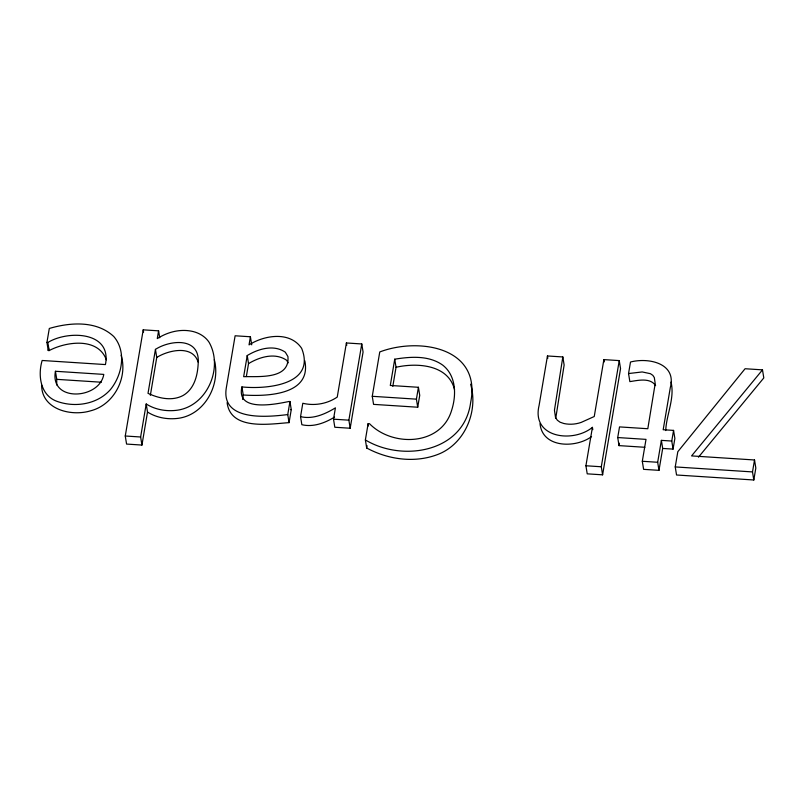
<?xml version="1.0" encoding="UTF-8"?>
<svg xmlns="http://www.w3.org/2000/svg" width="804" height="804" viewBox="0 0 804 804"><rect width="100%" height="100%" fill="white"/><g stroke="black" fill="none" stroke-linecap="round" stroke-linejoin="round"><path stroke-width="1.21" d="M55.446 371.277C49.506 402.623 99.656 399.467 103.776 374.403L55.446 371.277L56.752 379.347L56.732 384.985M242.677 399.487L243.23 394.985L241.924 386.915C265.812 389.437 316.384 385.237 301.641 348.313C289.993 330.987 264.466 335.077 249.039 344.886L250.406 336.765L235.12 335.781L226.306 387.9C220.738 421.537 267.169 417.115 287.752 414.562L289.953 401.538L289.058 401.477C276.124 404.09 235.823 412.633 241.924 386.915M555.755 418.251L564.137 365.026L562.83 356.956L547.454 355.961L539.092 405.427C531.163 437.989 573.071 443.255 592.417 427.356L592.789 429.668M46.933 342.444L49.305 328.464C70.35 322.253 96.601 320.474 113.776 336.524C126.801 351.599 122.148 375.337 110.319 389.709C97.234 404.422 75.094 407.819 57.054 401.377C40.381 395.447 37.667 375.478 42.15 360.483L105.435 364.574C112.068 331.137 67.606 330.253 47.838 342.504L46.933 342.444L48.24 350.514L49.144 350.574C66.43 341.459 98.018 337.107 106.379 359.81M48.24 350.514L48.642 348.182M158.589 330.836L157.272 338.615C167.865 331.831 180.91 328.514 193.312 331.59A29.728 24.381 -9.2 0 1 209.06 342.233C223.914 368.222 206.548 407.357 175.704 410.402A42.069 34.502 -9.2 0 1 146.207 403.98L147.524 412.04L141.936 445.064L126.57 444.069L125.263 435.999L143.212 329.841L158.589 330.836L159.705 337.75M141.936 445.064L140.63 436.994L146.217 403.97M155.443 349.388L148.016 393.327C158.71 398.372 172.026 401.377 183.031 395.518C195.412 388.412 198.246 372.734 198.286 359.619C197.281 336.735 168.82 340.645 155.443 349.388L156.75 357.458L150.358 395.297M247.23 355.529L243.652 376.684C258.587 376.242 290.053 379.729 287.932 356.554L285.319 352.202C273.682 344.182 258.335 348.876 247.23 355.529L248.536 363.599L246.356 376.523M227.1 402.633C230.587 430.653 269.491 424.02 289.058 422.633L291.259 409.608L289.953 401.538M300.545 416.633L302.806 403.266C314.535 406.09 327.218 403.859 337.248 397.075L346.393 342.966L361.77 343.961L363.076 352.031L350.182 428.241L334.816 427.246L333.509 419.175L335.419 407.849C325.097 414.13 312.856 419.608 300.545 416.633L301.852 424.703C313.269 427.426 324.856 422.994 334.534 417.115M350.182 428.241L348.876 420.17L361.77 343.961M372.262 396.302L379.759 351.951C418.844 337.087 481.867 347.137 470.652 402.452C464.089 452.26 402.492 462.38 365.378 439.929L368.131 423.628L369.528 423.718C392.553 447.255 441.054 445.778 451.587 410.452C456.501 395.337 456.36 375.92 442.843 365.217C429.014 355.247 410.683 356.594 394.734 359.197L390.292 385.468L418.422 387.287L419.728 395.347L417.718 407.226L373.569 404.372L372.262 396.302L416.412 399.156L417.718 407.226M470.601 384.171C478.36 410.392 465.697 442.11 440.19 453.486C416.552 463.576 388.925 460.039 366.684 447.999L367.076 445.667M392.814 386.372L396.04 367.267L394.734 359.197M416.412 399.156L418.422 387.287M562.83 356.956L554.448 410.181L555.544 417.598L557.373 420.241L560.056 422.2L563.845 423.507A26.592 21.808 -9.2 0 0 581.222 422.391L594.246 416.512L603.874 359.609L619.241 360.604L620.547 368.674L602.598 474.832L587.221 473.837L585.915 465.767L592.417 427.356M602.598 474.832L601.291 466.762L619.241 360.604M644.858 447.285L619.03 445.617L617.723 437.547L619.522 426.904L647.813 428.733L655.2 383.548L654.315 377.558L652.848 375.357L650.426 373.689L642.205 371.95L628.547 373.548L630.497 362.021C648.135 357.338 676.857 363.066 670.325 387.498L663.179 429.728L673.561 430.401L674.868 438.461L673.069 449.104L662.687 448.441L661.38 440.371L671.762 441.044L673.069 449.104M619.03 445.617L619.422 443.245M662.687 448.441L658.978 470.34L643.612 469.345L642.306 461.275L646.004 439.376L617.723 437.547M658.978 470.34L657.672 462.27L661.38 440.371M665.712 430.552C666.415 414.512 674.978 398.121 671.028 382.071M671.762 441.044L673.561 430.401M762.493 369.86L691.571 455.908L754.524 459.978L755.83 468.049L753.81 479.988L676.546 474.993L675.239 466.923L677.812 451.707L745.077 368.734L762.493 369.86L763.8 377.93L698.455 457.205M753.81 479.988L752.504 471.918L754.524 459.978M591.553 436.592C575.744 448.33 542.368 448.23 540.017 423.658M156.75 357.458C168.508 350.031 192.799 344.705 198.106 362.081M248.536 363.599C259.642 356.946 274.988 352.252 286.626 360.262L288.194 362.875M396.04 367.267C416.914 362.524 448.441 364.443 454.551 389.699M243.23 394.985C265.782 396.543 311.882 395.457 304.806 360.785M56.752 379.347L101.364 382.222M290.365 409.548L291.259 409.608M333.509 419.175L348.876 420.17M642.306 461.275L657.672 462.27M675.239 466.923L752.504 471.918M125.263 435.999L140.63 436.994M585.915 465.767L601.291 466.762M655.622 385.629C650.215 377.388 638.024 380.392 629.854 381.619L628.547 373.548M121.153 355.267C127.957 377.89 113.937 404.884 90.611 410.814C71.365 416.723 41.617 409.558 41.637 385.176M214.306 359.7C220.929 385.036 204.357 415.658 177.011 418.472A42.069 34.502 -9.2 0 1 147.514 412.04M603.874 359.609L604.246 361.921M547.454 355.961L547.825 358.272M368.131 423.628L368.503 425.929M365.378 439.929L366.684 447.999M346.393 342.966L346.775 345.278M287.752 414.562L289.058 422.633M250.406 336.765L251.712 344.836M143.212 329.841L143.584 332.142M47.838 342.504L49.144 350.574"/></g></svg>
